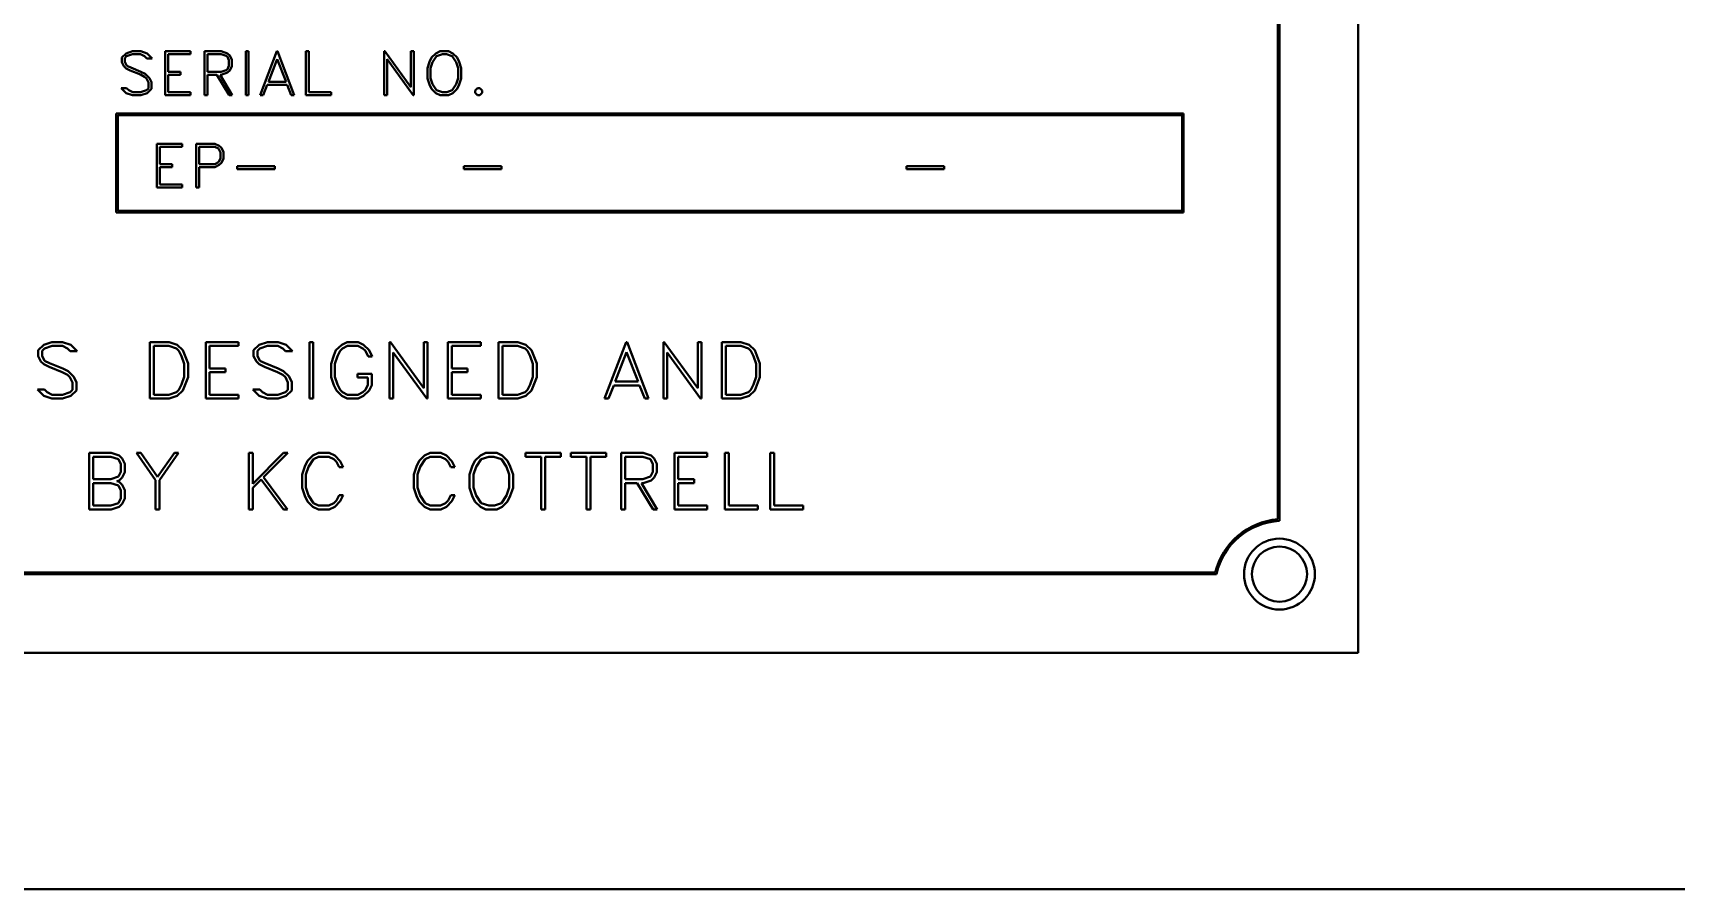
# Model space of a CAD drawing. Header units: millimetres. Extents: x 0 to 5887, y 0 to 4158.
# Drawn here: x 4992.9 to 5097.2, y 1590.9 to 1645.3 of the extents above; entities that cross this region are included whole.
import ezdxf

# ---------------------------------------------------------------- set-up
doc = ezdxf.new("R2010")
doc.units = ezdxf.units.MM
doc.header["$LTSCALE"] = 7
doc.layers.add('가시적인 것(ISO)', color=3, linetype='Continuous', lineweight=40)

msp = doc.modelspace()

# ---------------------------------------------------------------- linework, layer by layer
at = {"layer": '가시적인 것(ISO)'}
for p, q in [((5077.0357, 1725.9081), (5077.0357, 1605.9081)), ((5072.0357, 1614.2948), (5072.0357, 1717.5215)), ((5071.9357, 1717.4285), (5071.9357, 1614.3878)), ((4998.5299, 1643.6963), (4998.8048, 1643.9686)), ((4998.5299, 1643.4161), (4998.5299, 1643.6963)), ((4998.8334, 1643.7871), (4998.7166, 1643.6703)), ((4998.7166, 1643.6703), (4998.7166, 1643.4291)), ((4998.8048, 1643.9686), (4999.2043, 1644.1035)), ((4999.2121, 1643.9142), (4998.8334, 1643.7871)), ((4999.2043, 1644.1035), (4999.7334, 1644.1035)), ((4999.7205, 1643.9142), (4999.2121, 1643.9142)), ((4999.9695, 1643.7871), (4999.7205, 1643.9142)), ((4999.7334, 1644.1035), (5000.1329, 1643.9686)), ((5000.107, 1643.6522), (4999.9695, 1643.7871)), ((5000.4494, 1643.6522), (5000.107, 1643.6522)), ((5000.1329, 1643.9686), (5000.4494, 1643.6522)), ((5001.2794, 1644.1035), (5002.898, 1644.1035)), ((5001.2794, 1641.3151), (5001.2794, 1644.1035)), ((5001.4688, 1643.9142), (5001.4688, 1642.804)), ((5002.898, 1643.9142), (5001.4688, 1643.9142)), ((5002.898, 1644.1035), (5002.898, 1643.9142)), ((5003.7721, 1644.1035), (5004.846, 1644.1035)), ((5003.7721, 1641.3151), (5003.7721, 1644.1035)), ((5003.9615, 1643.9142), (5004.8356, 1643.9142)), ((5003.9615, 1642.804), (5003.9615, 1643.9142)), ((5004.8356, 1643.9142), (5005.2092, 1643.7871)), ((5004.846, 1644.1035), (5005.2455, 1643.9686)), ((5005.2092, 1643.7871), (5005.3311, 1643.5458)), ((5005.2455, 1643.9686), (5005.3881, 1643.8337)), ((5005.3311, 1643.5458), (5005.3311, 1643.1723)), ((5005.3881, 1643.8337), (5005.5204, 1643.5614)), ((5005.5204, 1643.5614), (5005.5204, 1643.1567)), ((5006.392, 1644.1035), (5006.5813, 1644.1035)), ((5006.392, 1641.3151), (5006.392, 1644.1035)), ((5006.5813, 1644.1035), (5006.5813, 1641.3151)), ((5007.3102, 1641.3151), (5008.3763, 1644.1035)), ((5007.8316, 1642.1529), (5008.3945, 1643.6003)), ((5008.3763, 1644.1035), (5008.4152, 1644.1035)), ((5008.3945, 1643.6003), (5008.9573, 1642.1529)), ((5008.4152, 1644.1035), (5009.4787, 1641.3151)), ((5010.205, 1644.1035), (5010.3944, 1644.1035)), ((5010.205, 1641.3151), (5010.205, 1644.1035)), ((5010.3944, 1644.1035), (5010.3944, 1641.5044)), ((5015.1879, 1644.1035), (5015.232, 1644.1035)), ((5015.1879, 1641.3151), (5015.1879, 1644.1035)), ((5015.232, 1644.1035), (5016.8791, 1641.8287)), ((5015.3772, 1643.5899), (5015.3772, 1641.3151)), ((5017.0244, 1641.3151), (5015.3772, 1643.5899)), ((5016.8791, 1644.1035), (5017.0685, 1644.1035)), ((5016.8791, 1641.8287), (5016.8791, 1644.1035)), ((5017.0685, 1644.1035), (5017.0685, 1641.3151)), ((5017.94, 1643.0374), (5018.0749, 1643.4343)), ((5018.0749, 1643.4343), (5018.202, 1643.704)), ((5018.202, 1643.704), (5018.4718, 1643.9686)), ((5018.2565, 1643.4083), (5018.5081, 1643.7871)), ((5018.4718, 1643.9686), (5018.7415, 1644.1035)), ((5018.5081, 1643.7871), (5018.8842, 1643.9142)), ((5018.7415, 1644.1035), (5019.2759, 1644.1035)), ((5018.8842, 1643.9142), (5019.1358, 1643.9142)), ((5019.1358, 1643.9142), (5019.5119, 1643.7871)), ((5019.2759, 1644.1035), (5019.5482, 1643.9686)), ((5019.5119, 1643.7871), (5019.7661, 1643.4083)), ((5019.5482, 1643.9686), (5019.8154, 1643.704)), ((5019.8154, 1643.704), (5019.9451, 1643.4343)), ((5019.9451, 1643.4343), (5020.08, 1643.0374)), ((4998.6647, 1643.1464), (4998.5299, 1643.4161)), ((4998.8022, 1643.0089), (4998.6647, 1643.1464)), ((4998.7166, 1643.4291), (4998.8411, 1643.1853)), ((4999.0668, 1642.8792), (4998.8022, 1643.0089)), ((4998.8411, 1643.1853), (4999.0901, 1643.0608)), ((4999.7127, 1642.6198), (4999.0668, 1642.8792)), ((4999.0901, 1643.0608), (4999.7412, 1642.7988)), ((4999.9695, 1642.4875), (4999.7127, 1642.6198)), ((4999.7412, 1642.7988), (5000.0058, 1642.6717)), ((5000.0914, 1642.3682), (4999.9695, 1642.4875)), ((5000.0058, 1642.6717), (5000.2756, 1642.4019)), ((5000.2756, 1642.4019), (5000.4079, 1642.1321)), ((5001.4688, 1642.804), (5002.2469, 1642.804)), ((5001.4688, 1642.6146), (5001.4688, 1641.5044)), ((5002.2469, 1642.6146), (5001.4688, 1642.6146)), ((5002.2469, 1642.804), (5002.2469, 1642.6146)), ((5004.8356, 1642.804), (5003.9615, 1642.804)), ((5003.9615, 1642.6146), (5003.9615, 1641.3151)), ((5004.5633, 1642.6146), (5003.9615, 1642.6146)), ((5005.344, 1641.3151), (5004.5633, 1642.6146)), ((5004.7656, 1642.6146), (5005.5438, 1641.3151)), ((5004.846, 1642.6146), (5004.7656, 1642.6146)), ((5005.2092, 1642.9311), (5004.8356, 1642.804)), ((5005.2455, 1642.7495), (5004.846, 1642.6146)), ((5005.3311, 1643.1723), (5005.2092, 1642.9311)), ((5005.3881, 1642.8844), (5005.2455, 1642.7495)), ((5005.5204, 1643.1567), (5005.3881, 1642.8844)), ((5017.94, 1642.3812), (5017.94, 1643.0374)), ((5018.1294, 1643.0296), (5018.2565, 1643.4083)), ((5018.1294, 1642.3889), (5018.1294, 1643.0296)), ((5018.2565, 1642.0102), (5018.1294, 1642.3889)), ((5019.7661, 1643.4083), (5019.8906, 1643.0296)), ((5019.8906, 1642.3889), (5019.7661, 1642.0102)), ((5019.8906, 1643.0296), (5019.8906, 1642.3889)), ((5020.08, 1643.0374), (5020.08, 1642.3812)), ((4998.4884, 1641.7664), (4998.8308, 1641.7664)), ((4998.8048, 1641.4499), (4998.4884, 1641.7664)), ((4999.2043, 1641.3151), (4998.8048, 1641.4499)), ((4998.8308, 1641.7664), (4998.9682, 1641.6315)), ((4998.9682, 1641.6315), (4999.2173, 1641.5044)), ((4999.2173, 1641.5044), (4999.7231, 1641.5044)), ((4999.7231, 1641.5044), (5000.1018, 1641.6315)), ((5000.1329, 1641.4499), (4999.7334, 1641.3151)), ((5000.2185, 1642.1166), (5000.0914, 1642.3682)), ((5000.1018, 1641.6315), (5000.2185, 1641.7482)), ((5000.4079, 1641.7223), (5000.1329, 1641.4499)), ((5000.2185, 1641.7482), (5000.2185, 1642.1166)), ((5000.4079, 1642.1321), (5000.4079, 1641.7223)), ((5001.4688, 1641.5044), (5002.898, 1641.5044)), ((5002.898, 1641.5044), (5002.898, 1641.3151)), ((5007.7616, 1641.9635), (5007.5048, 1641.3151)), ((5009.03, 1641.9635), (5007.7616, 1641.9635)), ((5008.9573, 1642.1529), (5007.8316, 1642.1529)), ((5009.2868, 1641.3151), (5009.03, 1641.9635)), ((5010.3944, 1641.5044), (5011.8236, 1641.5044)), ((5011.8236, 1641.5044), (5011.8236, 1641.3151)), ((5018.0749, 1641.9843), (5017.94, 1642.3812)), ((5018.202, 1641.7145), (5018.0749, 1641.9843)), ((5018.4718, 1641.4499), (5018.202, 1641.7145)), ((5018.5081, 1641.6315), (5018.2565, 1642.0102)), ((5018.7415, 1641.3151), (5018.4718, 1641.4499)), ((5018.8842, 1641.5044), (5018.5081, 1641.6315)), ((5019.1669, 1641.5044), (5018.8842, 1641.5044)), ((5019.5119, 1641.6315), (5019.1669, 1641.5044)), ((5019.5482, 1641.4499), (5019.2759, 1641.3151)), ((5019.7661, 1642.0102), (5019.5119, 1641.6315)), ((5019.8154, 1641.7145), (5019.5482, 1641.4499)), ((5019.9451, 1641.9843), (5019.8154, 1641.7145)), ((5020.08, 1642.3812), (5019.9451, 1641.9843)), ((5020.9541, 1641.616), (5021.102, 1641.7638)), ((5020.9541, 1641.4629), (5020.9541, 1641.616)), ((5021.102, 1641.3151), (5020.9541, 1641.4629)), ((5021.102, 1641.7638), (5021.255, 1641.7638)), ((5021.255, 1641.7638), (5021.4029, 1641.616)), ((5021.4029, 1641.4629), (5021.255, 1641.3151)), ((5021.4029, 1641.616), (5021.4029, 1641.4629)), ((4999.7334, 1641.3151), (4999.2043, 1641.3151)), ((5002.898, 1641.3151), (5001.2794, 1641.3151)), ((5003.9615, 1641.3151), (5003.7721, 1641.3151)), ((5005.5438, 1641.3151), (5005.344, 1641.3151)), ((5006.5813, 1641.3151), (5006.392, 1641.3151)), ((5007.5048, 1641.3151), (5007.3102, 1641.3151)), ((5009.4787, 1641.3151), (5009.2868, 1641.3151)), ((5011.8236, 1641.3151), (5010.205, 1641.3151)), ((5015.3772, 1641.3151), (5015.1879, 1641.3151)), ((5017.0685, 1641.3151), (5017.0244, 1641.3151)), ((5019.2759, 1641.3151), (5018.7415, 1641.3151)), ((5021.255, 1641.3151), (5021.102, 1641.3151)), ((4998.1648, 1640.1491), (4998.1648, 1633.8622)), ((5065.9495, 1640.1491), (4998.1648, 1640.1491)), ((4998.2648, 1640.0491), (5065.8495, 1640.0491)), ((4998.2648, 1633.9622), (4998.2648, 1640.0491)), ((5065.8495, 1640.0491), (5065.8495, 1633.9622)), ((5065.9495, 1633.8622), (5065.9495, 1640.1491)), ((5000.7525, 1638.2324), (5002.3678, 1638.2324)), ((5000.7525, 1635.4498), (5000.7525, 1638.2324)), ((5002.3678, 1638.2324), (5002.3678, 1638.0435)), ((5003.2401, 1638.2324), (5004.4437, 1638.2324)), ((5003.2401, 1635.4498), (5003.2401, 1638.2324)), ((5004.4437, 1638.2324), (5004.7155, 1638.0978)), ((5000.9415, 1638.0435), (5000.9415, 1636.9356)), ((5002.3678, 1638.0435), (5000.9415, 1638.0435)), ((5003.429, 1638.0435), (5004.4282, 1638.0435)), ((5003.429, 1636.9356), (5003.429, 1638.0435)), ((5004.4282, 1638.0435), (5004.6741, 1637.9218)), ((5004.6741, 1637.9218), (5004.7957, 1637.6759)), ((5004.7957, 1637.3032), (5004.6741, 1637.0573)), ((5004.7155, 1638.0978), (5004.8527, 1637.9632)), ((5004.7957, 1637.6759), (5004.7957, 1637.3032)), ((5004.8527, 1637.9632), (5004.9847, 1637.6914)), ((5004.9847, 1637.2876), (5004.8527, 1637.0158)), ((5004.9847, 1637.6914), (5004.9847, 1637.2876)), ((5000.9415, 1636.9356), (5001.718, 1636.9356)), ((5000.9415, 1636.7466), (5000.9415, 1635.6388)), ((5001.718, 1636.7466), (5000.9415, 1636.7466)), ((5001.718, 1636.9356), (5001.718, 1636.7466)), ((5004.4282, 1636.9356), (5003.429, 1636.9356)), ((5003.429, 1636.7466), (5003.429, 1635.4498)), ((5004.4437, 1636.7466), (5003.429, 1636.7466)), ((5004.6741, 1637.0573), (5004.4282, 1636.9356)), ((5004.7155, 1636.8812), (5004.4437, 1636.7466)), ((5004.8527, 1637.0158), (5004.7155, 1636.8812)), ((5005.857, 1636.8062), (5008.2488, 1636.8062)), ((5005.857, 1636.6172), (5005.857, 1636.8062)), ((5008.2488, 1636.6172), (5005.857, 1636.6172)), ((5008.2488, 1636.8062), (5008.2488, 1636.6172)), ((5020.236, 1636.8062), (5022.6278, 1636.8062)), ((5020.236, 1636.6172), (5020.236, 1636.8062)), ((5022.6278, 1636.6172), (5020.236, 1636.6172)), ((5022.6278, 1636.8062), (5022.6278, 1636.6172)), ((5048.347, 1636.8062), (5050.7387, 1636.8062)), ((5048.347, 1636.6172), (5048.347, 1636.8062)), ((5050.7387, 1636.6172), (5048.347, 1636.6172)), ((5050.7387, 1636.8062), (5050.7387, 1636.6172)), ((5002.3678, 1635.4498), (5000.7525, 1635.4498)), ((5000.9415, 1635.6388), (5002.3678, 1635.6388)), ((5002.3678, 1635.6388), (5002.3678, 1635.4498)), ((5003.429, 1635.4498), (5003.2401, 1635.4498)), ((4998.1648, 1633.8622), (5065.9495, 1633.8622)), ((5065.8495, 1633.9622), (4998.2648, 1633.9622)), ((4993.2206, 1625.1159), (4993.5748, 1625.4668)), ((4993.2206, 1624.755), (4993.2206, 1625.1159)), ((4993.3943, 1624.4074), (4993.2206, 1624.755)), ((4993.6115, 1625.2328), (4993.4612, 1625.0825)), ((4993.4612, 1625.0825), (4993.4612, 1624.7717)), ((4993.4612, 1624.7717), (4993.6216, 1624.4575)), ((4993.5748, 1625.4668), (4994.0894, 1625.6405)), ((4994.0995, 1625.3966), (4993.6115, 1625.2328)), ((4994.0894, 1625.6405), (4994.7712, 1625.6405)), ((4994.7545, 1625.3966), (4994.0995, 1625.3966)), ((4995.0753, 1625.2328), (4994.7545, 1625.3966)), ((4994.7712, 1625.6405), (4995.2858, 1625.4668)), ((4995.2524, 1625.0591), (4995.0753, 1625.2328)), ((4995.6935, 1625.0591), (4995.2524, 1625.0591)), ((4995.2858, 1625.4668), (4995.6935, 1625.0591)), ((5000.3086, 1625.6405), (5001.525, 1625.6405)), ((5000.3086, 1622.0481), (5000.3086, 1625.6405)), ((5000.5526, 1625.3966), (5001.515, 1625.3966)), ((5000.5526, 1622.292), (5000.5526, 1625.3966)), ((5001.515, 1625.3966), (5002.0029, 1625.2328)), ((5001.525, 1625.6405), (5002.043, 1625.4668)), ((5002.0029, 1625.2328), (5002.1566, 1625.0758)), ((5002.043, 1625.4668), (5002.3939, 1625.1192)), ((5002.1566, 1625.0758), (5002.3237, 1624.7516)), ((5002.3237, 1624.7516), (5002.4875, 1624.257)), ((5002.3939, 1625.1192), (5002.7314, 1624.2704)), ((5003.8543, 1625.6405), (5005.9396, 1625.6405)), ((5003.8543, 1622.0481), (5003.8543, 1625.6405)), ((5004.0982, 1625.3966), (5004.0982, 1623.9663)), ((5005.9396, 1625.3966), (5004.0982, 1625.3966)), ((5005.9396, 1625.6405), (5005.9396, 1625.3966)), ((5006.8987, 1625.1159), (5007.2529, 1625.4668)), ((5006.8987, 1624.755), (5006.8987, 1625.1159)), ((5007.0725, 1624.4074), (5006.8987, 1624.755)), ((5007.2897, 1625.2328), (5007.1393, 1625.0825)), ((5007.1393, 1625.0825), (5007.1393, 1624.7717)), ((5007.1393, 1624.7717), (5007.2997, 1624.4575)), ((5007.2529, 1625.4668), (5007.7676, 1625.6405)), ((5007.7776, 1625.3966), (5007.2897, 1625.2328)), ((5007.7676, 1625.6405), (5008.4493, 1625.6405)), ((5008.4326, 1625.3966), (5007.7776, 1625.3966)), ((5008.7534, 1625.2328), (5008.4326, 1625.3966)), ((5008.4493, 1625.6405), (5008.964, 1625.4668)), ((5008.9305, 1625.0591), (5008.7534, 1625.2328)), ((5009.3717, 1625.0591), (5008.9305, 1625.0591)), ((5008.964, 1625.4668), (5009.3717, 1625.0591)), ((5010.4411, 1625.6405), (5010.685, 1625.6405)), ((5010.4411, 1622.0481), (5010.4411, 1625.6405)), ((5010.685, 1625.6405), (5010.685, 1622.0481)), ((5011.8112, 1624.267), (5011.985, 1624.7783)), ((5011.985, 1624.7783), (5012.122, 1625.1259)), ((5012.2189, 1624.7516), (5012.0552, 1624.257)), ((5012.122, 1625.1259), (5012.4963, 1625.4668)), ((5012.386, 1625.0758), (5012.2189, 1624.7516)), ((5012.5431, 1625.2328), (5012.386, 1625.0758)), ((5012.4963, 1625.4668), (5012.8438, 1625.6405)), ((5012.8639, 1625.3966), (5012.5431, 1625.2328)), ((5012.8438, 1625.6405), (5013.5323, 1625.6405)), ((5013.5156, 1625.3966), (5012.8639, 1625.3966)), ((5013.833, 1625.2328), (5013.5156, 1625.3966)), ((5013.5323, 1625.6405), (5013.8832, 1625.4668)), ((5013.9934, 1625.0758), (5013.833, 1625.2328)), ((5013.8832, 1625.4668), (5014.2274, 1625.1226)), ((5014.1706, 1624.7249), (5013.9934, 1625.0758)), ((5014.4245, 1624.7249), (5014.1706, 1624.7249)), ((5014.2274, 1625.1226), (5014.4245, 1624.7249)), ((5015.524, 1625.6405), (5015.5808, 1625.6405)), ((5015.524, 1622.0481), (5015.524, 1625.6405)), ((5015.5808, 1625.6405), (5017.7029, 1622.7097)), ((5015.768, 1624.9789), (5015.768, 1622.0481)), ((5017.89, 1622.0481), (5015.768, 1624.9789)), ((5017.7029, 1625.6405), (5017.9468, 1625.6405)), ((5017.7029, 1622.7097), (5017.7029, 1625.6405)), ((5017.9468, 1625.6405), (5017.9468, 1622.0481)), ((5019.2368, 1625.6405), (5021.3221, 1625.6405)), ((5019.2368, 1622.0481), (5019.2368, 1625.6405)), ((5019.4807, 1625.3966), (5019.4807, 1623.9663)), ((5021.3221, 1625.3966), (5019.4807, 1625.3966)), ((5021.3221, 1625.6405), (5021.3221, 1625.3966)), ((5022.4483, 1625.6405), (5023.6647, 1625.6405)), ((5022.4483, 1622.0481), (5022.4483, 1625.6405)), ((5022.6923, 1625.3966), (5023.6547, 1625.3966)), ((5022.6923, 1622.292), (5022.6923, 1625.3966)), ((5023.6547, 1625.3966), (5024.1426, 1625.2328)), ((5023.6647, 1625.6405), (5024.1827, 1625.4668)), ((5024.1426, 1625.2328), (5024.2963, 1625.0758)), ((5024.1827, 1625.4668), (5024.5336, 1625.1192)), ((5024.2963, 1625.0758), (5024.4634, 1624.7516)), ((5024.4634, 1624.7516), (5024.6272, 1624.257)), ((5024.5336, 1625.1192), (5024.8711, 1624.2704)), ((5029.1854, 1622.0481), (5030.5589, 1625.6405)), ((5029.8572, 1623.1275), (5030.5823, 1624.9922)), ((5030.5589, 1625.6405), (5030.6091, 1625.6405)), ((5030.5823, 1624.9922), (5031.3075, 1623.1275)), ((5030.6091, 1625.6405), (5031.9792, 1622.0481)), ((5032.9149, 1625.6405), (5032.9718, 1625.6405)), ((5032.9149, 1622.0481), (5032.9149, 1625.6405)), ((5032.9718, 1625.6405), (5035.0938, 1622.7097)), ((5033.1589, 1624.9789), (5033.1589, 1622.0481)), ((5035.281, 1622.0481), (5033.1589, 1624.9789)), ((5035.0938, 1625.6405), (5035.3378, 1625.6405)), ((5035.0938, 1622.7097), (5035.0938, 1625.6405)), ((5035.3378, 1625.6405), (5035.3378, 1622.0481)), ((5036.6277, 1625.6405), (5037.8442, 1625.6405)), ((5036.6277, 1622.0481), (5036.6277, 1625.6405)), ((5036.8717, 1625.3966), (5037.8341, 1625.3966)), ((5036.8717, 1622.292), (5036.8717, 1625.3966)), ((5037.8341, 1625.3966), (5038.322, 1625.2328)), ((5037.8442, 1625.6405), (5038.3621, 1625.4668)), ((5038.322, 1625.2328), (5038.4758, 1625.0758)), ((5038.3621, 1625.4668), (5038.713, 1625.1192)), ((5038.4758, 1625.0758), (5038.6429, 1624.7516)), ((5038.6429, 1624.7516), (5038.8066, 1624.257)), ((5038.713, 1625.1192), (5039.0506, 1624.2704)), ((4993.5714, 1624.2303), (4993.3943, 1624.4074)), ((4993.9123, 1624.0632), (4993.5714, 1624.2303)), ((4993.6216, 1624.4575), (4993.9424, 1624.2971)), ((4994.7444, 1623.729), (4993.9123, 1624.0632)), ((4993.9424, 1624.2971), (4994.7812, 1623.9596)), ((4995.0753, 1623.5586), (4994.7444, 1623.729)), ((4994.7812, 1623.9596), (4995.1221, 1623.7958)), ((4995.1221, 1623.7958), (4995.4696, 1623.4483)), ((5002.4875, 1624.257), (5002.4875, 1623.4316)), ((5002.7314, 1624.2704), (5002.7314, 1623.4182)), ((5004.0982, 1623.9663), (5005.1008, 1623.9663)), ((5004.0982, 1623.7223), (5004.0982, 1622.292)), ((5005.1008, 1623.7223), (5004.0982, 1623.7223)), ((5005.1008, 1623.9663), (5005.1008, 1623.7223)), ((5007.2496, 1624.2303), (5007.0725, 1624.4074)), ((5007.5905, 1624.0632), (5007.2496, 1624.2303)), ((5007.2997, 1624.4575), (5007.6205, 1624.2971)), ((5008.4226, 1623.729), (5007.5905, 1624.0632)), ((5007.6205, 1624.2971), (5008.4593, 1623.9596)), ((5008.7534, 1623.5586), (5008.4226, 1623.729)), ((5008.4593, 1623.9596), (5008.8002, 1623.7958)), ((5008.8002, 1623.7958), (5009.1478, 1623.4483)), ((5011.8112, 1623.4216), (5011.8112, 1624.267)), ((5012.0552, 1624.257), (5012.0552, 1623.4316)), ((5013.4855, 1623.6321), (5014.4011, 1623.6321)), ((5013.4855, 1623.3881), (5013.4855, 1623.6321)), ((5014.4011, 1623.6321), (5014.4011, 1622.9136)), ((5019.4807, 1623.9663), (5020.4833, 1623.9663)), ((5019.4807, 1623.7223), (5019.4807, 1622.292)), ((5020.4833, 1623.7223), (5019.4807, 1623.7223)), ((5020.4833, 1623.9663), (5020.4833, 1623.7223)), ((5024.6272, 1624.257), (5024.6272, 1623.4316)), ((5024.8711, 1624.2704), (5024.8711, 1623.4182)), ((5038.8066, 1624.257), (5038.8066, 1623.4316)), ((5039.0506, 1624.2704), (5039.0506, 1623.4182)), ((4993.1671, 1622.6295), (4993.6082, 1622.6295)), ((4993.5748, 1622.2218), (4993.1671, 1622.6295)), ((4993.6082, 1622.6295), (4993.7853, 1622.4558)), ((4995.2323, 1623.4048), (4995.0753, 1623.5586)), ((4995.3961, 1623.0807), (4995.2323, 1623.4048)), ((4995.2457, 1622.4558), (4995.3961, 1622.6061)), ((4995.64, 1622.5727), (4995.2858, 1622.2218)), ((4995.3961, 1622.6061), (4995.3961, 1623.0807)), ((4995.4696, 1623.4483), (4995.64, 1623.1007)), ((4995.64, 1623.1007), (4995.64, 1622.5727)), ((5002.1566, 1622.6128), (5002.0029, 1622.4558)), ((5002.3939, 1622.5694), (5002.043, 1622.2218)), ((5002.3237, 1622.937), (5002.1566, 1622.6128)), ((5002.4875, 1623.4316), (5002.3237, 1622.937)), ((5002.7314, 1623.4182), (5002.3939, 1622.5694)), ((5006.8452, 1622.6295), (5007.2864, 1622.6295)), ((5007.2529, 1622.2218), (5006.8452, 1622.6295)), ((5007.2864, 1622.6295), (5007.4635, 1622.4558)), ((5008.9105, 1623.4048), (5008.7534, 1623.5586)), ((5009.0742, 1623.0807), (5008.9105, 1623.4048)), ((5008.9239, 1622.4558), (5009.0742, 1622.6061)), ((5009.3182, 1622.5727), (5008.964, 1622.2218)), ((5009.0742, 1622.6061), (5009.0742, 1623.0807)), ((5009.1478, 1623.4483), (5009.3182, 1623.1007)), ((5009.3182, 1623.1007), (5009.3182, 1622.5727)), ((5011.985, 1622.9103), (5011.8112, 1623.4216)), ((5012.1487, 1622.5627), (5011.985, 1622.9103)), ((5012.0552, 1623.4316), (5012.2189, 1622.937)), ((5012.4963, 1622.2218), (5012.1487, 1622.5627)), ((5012.2189, 1622.937), (5012.386, 1622.6128)), ((5012.386, 1622.6128), (5012.5431, 1622.4558)), ((5014.1572, 1623.3881), (5013.4855, 1623.3881)), ((5013.8364, 1622.4558), (5013.9934, 1622.6162)), ((5014.2274, 1622.566), (5013.8832, 1622.2218)), ((5013.9934, 1622.6162), (5014.1572, 1622.9337)), ((5014.1572, 1622.9337), (5014.1572, 1623.3881)), ((5014.4011, 1622.9136), (5014.2274, 1622.566)), ((5024.2963, 1622.6128), (5024.1426, 1622.4558)), ((5024.5336, 1622.5694), (5024.1827, 1622.2218)), ((5024.4634, 1622.937), (5024.2963, 1622.6128)), ((5024.6272, 1623.4316), (5024.4634, 1622.937)), ((5024.8711, 1623.4182), (5024.5336, 1622.5694)), ((5029.7669, 1622.8835), (5029.4361, 1622.0481)), ((5031.4011, 1622.8835), (5029.7669, 1622.8835)), ((5031.3075, 1623.1275), (5029.8572, 1623.1275)), ((5031.7319, 1622.0481), (5031.4011, 1622.8835)), ((5038.4758, 1622.6128), (5038.322, 1622.4558)), ((5038.713, 1622.5694), (5038.3621, 1622.2218)), ((5038.6429, 1622.937), (5038.4758, 1622.6128)), ((5038.8066, 1623.4316), (5038.6429, 1622.937)), ((5039.0506, 1623.4182), (5038.713, 1622.5694)), ((4994.0894, 1622.0481), (4993.5748, 1622.2218)), ((4993.7853, 1622.4558), (4994.1061, 1622.292)), ((4994.7712, 1622.0481), (4994.0894, 1622.0481)), ((4994.1061, 1622.292), (4994.7578, 1622.292)), ((4994.7578, 1622.292), (4995.2457, 1622.4558)), ((4995.2858, 1622.2218), (4994.7712, 1622.0481)), ((5001.525, 1622.0481), (5000.3086, 1622.0481)), ((5001.515, 1622.292), (5000.5526, 1622.292)), ((5002.0029, 1622.4558), (5001.515, 1622.292)), ((5002.043, 1622.2218), (5001.525, 1622.0481)), ((5005.9396, 1622.0481), (5003.8543, 1622.0481)), ((5004.0982, 1622.292), (5005.9396, 1622.292)), ((5005.9396, 1622.292), (5005.9396, 1622.0481)), ((5007.7676, 1622.0481), (5007.2529, 1622.2218)), ((5007.4635, 1622.4558), (5007.7843, 1622.292)), ((5008.4493, 1622.0481), (5007.7676, 1622.0481)), ((5007.7843, 1622.292), (5008.436, 1622.292)), ((5008.436, 1622.292), (5008.9239, 1622.4558)), ((5008.964, 1622.2218), (5008.4493, 1622.0481)), ((5010.685, 1622.0481), (5010.4411, 1622.0481)), ((5012.8438, 1622.0481), (5012.4963, 1622.2218)), ((5012.5431, 1622.4558), (5012.8672, 1622.292)), ((5013.5356, 1622.0481), (5012.8438, 1622.0481)), ((5012.8672, 1622.292), (5013.5156, 1622.292)), ((5013.5156, 1622.292), (5013.8364, 1622.4558)), ((5013.8832, 1622.2218), (5013.5356, 1622.0481)), ((5015.768, 1622.0481), (5015.524, 1622.0481)), ((5017.9468, 1622.0481), (5017.89, 1622.0481)), ((5021.3221, 1622.0481), (5019.2368, 1622.0481)), ((5019.4807, 1622.292), (5021.3221, 1622.292)), ((5021.3221, 1622.292), (5021.3221, 1622.0481)), ((5023.6647, 1622.0481), (5022.4483, 1622.0481)), ((5023.6547, 1622.292), (5022.6923, 1622.292)), ((5024.1426, 1622.4558), (5023.6547, 1622.292)), ((5024.1827, 1622.2218), (5023.6647, 1622.0481)), ((5029.4361, 1622.0481), (5029.1854, 1622.0481)), ((5031.9792, 1622.0481), (5031.7319, 1622.0481)), ((5033.1589, 1622.0481), (5032.9149, 1622.0481)), ((5035.3378, 1622.0481), (5035.281, 1622.0481)), ((5037.8442, 1622.0481), (5036.6277, 1622.0481)), ((5037.8341, 1622.292), (5036.8717, 1622.292)), ((5038.322, 1622.4558), (5037.8341, 1622.292)), ((5038.3621, 1622.2218), (5037.8442, 1622.0481)), ((4996.4622, 1618.6055), (4997.8457, 1618.6055)), ((4996.4622, 1615.0131), (4996.4622, 1618.6055)), ((4997.8457, 1618.6055), (4998.3604, 1618.4318)), ((4998.3604, 1618.4318), (4998.5442, 1618.258)), ((4999.4698, 1618.6055), (4999.7305, 1618.6055)), ((5000.6763, 1616.8778), (4999.4698, 1618.6055)), ((4999.7305, 1618.6055), (5000.7999, 1617.0817)), ((5000.7999, 1617.0817), (5001.8659, 1618.6055)), ((5002.1266, 1618.6055), (5000.9202, 1616.8778)), ((5001.8659, 1618.6055), (5002.1266, 1618.6055)), ((5006.5947, 1618.6055), (5006.8386, 1618.6055)), ((5006.5947, 1615.0131), (5006.5947, 1618.6055)), ((5006.8386, 1616.6472), (5008.7969, 1618.6055)), ((5006.8386, 1618.6055), (5006.8386, 1616.6472)), ((5009.0676, 1618.6055), (5007.5237, 1617.0549)), ((5008.7969, 1618.6055), (5009.0676, 1618.6055)), ((5010.3141, 1618.0909), (5010.6583, 1618.4318)), ((5010.6583, 1618.4318), (5011.0059, 1618.6055)), ((5011.0059, 1618.6055), (5011.6943, 1618.6055)), ((5011.6943, 1618.6055), (5012.0452, 1618.4318)), ((5012.0452, 1618.4318), (5012.3894, 1618.0876)), ((5017.4055, 1618.0909), (5017.7497, 1618.4318)), ((5017.7497, 1618.4318), (5018.0973, 1618.6055)), ((5018.0973, 1618.6055), (5018.7857, 1618.6055)), ((5018.7857, 1618.6055), (5019.1366, 1618.4318)), ((5019.1366, 1618.4318), (5019.4808, 1618.0876)), ((5020.9479, 1618.0909), (5021.2954, 1618.4318)), ((5021.2954, 1618.4318), (5021.643, 1618.6055)), ((5021.643, 1618.6055), (5022.3314, 1618.6055)), ((5022.3314, 1618.6055), (5022.6823, 1618.4318)), ((5022.6823, 1618.4318), (5023.0265, 1618.0909)), ((5024.1594, 1618.6055), (5026.4084, 1618.6055)), ((5024.1594, 1618.3616), (5024.1594, 1618.6055)), ((5026.4084, 1618.6055), (5026.4084, 1618.3616)), ((5027.0334, 1618.6055), (5029.2824, 1618.6055)), ((5027.0334, 1618.3616), (5027.0334, 1618.6055)), ((5029.2824, 1618.6055), (5029.2824, 1618.3616)), ((5030.2382, 1618.6055), (5031.6217, 1618.6055)), ((5030.2382, 1615.0131), (5030.2382, 1618.6055)), ((5031.6217, 1618.6055), (5032.1363, 1618.4318)), ((5032.1363, 1618.4318), (5032.3201, 1618.258)), ((5033.6134, 1618.6055), (5035.6987, 1618.6055)), ((5033.6134, 1615.0131), (5033.6134, 1618.6055)), ((5035.6987, 1618.6055), (5035.6987, 1618.3616)), ((5036.825, 1618.6055), (5037.0689, 1618.6055)), ((5036.825, 1615.0131), (5036.825, 1618.6055)), ((5037.0689, 1618.6055), (5037.0689, 1615.257)), ((5039.6989, 1618.6055), (5039.9429, 1618.6055)), ((5039.6989, 1615.0131), (5039.6989, 1618.6055)), ((5039.9429, 1618.6055), (5039.9429, 1615.257)), ((4996.7061, 1618.3616), (4997.8323, 1618.3616)), ((4996.7061, 1616.9313), (4996.7061, 1618.3616)), ((4997.8323, 1618.3616), (4998.3136, 1618.1978)), ((4998.3136, 1618.1978), (4998.4706, 1617.887)), ((4998.4706, 1617.4058), (4998.3136, 1617.095)), ((4998.4706, 1617.887), (4998.4706, 1617.4058)), ((4998.5442, 1618.258), (4998.7146, 1617.9071)), ((4998.7146, 1617.3858), (4998.5442, 1617.0349)), ((4998.7146, 1617.9071), (4998.7146, 1617.3858)), ((5009.9733, 1617.232), (5010.147, 1617.7433)), ((5010.147, 1617.7433), (5010.3141, 1618.0909)), ((5010.381, 1617.7099), (5010.2172, 1617.222)), ((5010.7051, 1618.2045), (5010.381, 1617.7099)), ((5011.0259, 1618.3616), (5010.7051, 1618.2045)), ((5011.6776, 1618.3616), (5011.0259, 1618.3616)), ((5011.9951, 1618.1978), (5011.6776, 1618.3616)), ((5012.1555, 1618.0408), (5011.9951, 1618.1978)), ((5012.3326, 1617.6899), (5012.1555, 1618.0408)), ((5012.5866, 1617.6899), (5012.3326, 1617.6899)), ((5012.3894, 1618.0876), (5012.5866, 1617.6899)), ((5017.0646, 1617.232), (5017.2384, 1617.7433)), ((5017.2384, 1617.7433), (5017.4055, 1618.0909)), ((5017.4723, 1617.7099), (5017.3086, 1617.222)), ((5017.7965, 1618.2045), (5017.4723, 1617.7099)), ((5018.1173, 1618.3616), (5017.7965, 1618.2045)), ((5018.769, 1618.3616), (5018.1173, 1618.3616)), ((5019.0865, 1618.1978), (5018.769, 1618.3616)), ((5019.2469, 1618.0408), (5019.0865, 1618.1978)), ((5019.424, 1617.6899), (5019.2469, 1618.0408)), ((5019.678, 1617.6899), (5019.424, 1617.6899)), ((5019.4808, 1618.0876), (5019.678, 1617.6899)), ((5020.6103, 1617.232), (5020.7841, 1617.7433)), ((5020.7841, 1617.7433), (5020.9479, 1618.0909)), ((5020.8543, 1617.222), (5021.018, 1617.7099)), ((5021.018, 1617.7099), (5021.3422, 1618.1978)), ((5021.3422, 1618.1978), (5021.8268, 1618.3616)), ((5021.8268, 1618.3616), (5022.1509, 1618.3616)), ((5022.1509, 1618.3616), (5022.6355, 1618.1978)), ((5022.6355, 1618.1978), (5022.963, 1617.7099)), ((5022.963, 1617.7099), (5023.1234, 1617.222)), ((5023.0265, 1618.0909), (5023.1936, 1617.7433)), ((5023.1936, 1617.7433), (5023.3674, 1617.232)), ((5025.1619, 1618.3616), (5024.1594, 1618.3616)), ((5025.1619, 1615.0131), (5025.1619, 1618.3616)), ((5026.4084, 1618.3616), (5025.4059, 1618.3616)), ((5025.4059, 1618.3616), (5025.4059, 1615.0131)), ((5028.0359, 1618.3616), (5027.0334, 1618.3616)), ((5028.0359, 1615.0131), (5028.0359, 1618.3616)), ((5029.2824, 1618.3616), (5028.2799, 1618.3616)), ((5028.2799, 1618.3616), (5028.2799, 1615.0131)), ((5030.4821, 1618.3616), (5031.6083, 1618.3616)), ((5030.4821, 1616.9313), (5030.4821, 1618.3616)), ((5031.6083, 1618.3616), (5032.0896, 1618.1978)), ((5032.0896, 1618.1978), (5032.2466, 1617.887)), ((5032.2466, 1617.4058), (5032.0896, 1617.095)), ((5032.2466, 1617.887), (5032.2466, 1617.4058)), ((5032.3201, 1618.258), (5032.4906, 1617.9071)), ((5032.4906, 1617.3858), (5032.3201, 1617.0349)), ((5032.4906, 1617.9071), (5032.4906, 1617.3858)), ((5033.8574, 1618.3616), (5033.8574, 1616.9313)), ((5035.6987, 1618.3616), (5033.8574, 1618.3616)), ((4997.8323, 1616.9313), (4996.7061, 1616.9313)), ((4996.7061, 1616.6873), (4997.8323, 1616.6873)), ((4996.7061, 1615.257), (4996.7061, 1616.6873)), ((4998.3136, 1617.095), (4997.8323, 1616.9313)), ((4997.8323, 1616.6873), (4998.3136, 1616.5236)), ((4998.3604, 1616.8611), (4998.2133, 1616.811)), ((4998.2133, 1616.811), (4998.3604, 1616.7608)), ((4998.3136, 1616.5236), (4998.4706, 1616.2128)), ((4998.5442, 1617.0349), (4998.3604, 1616.8611)), ((4998.3604, 1616.7608), (4998.5442, 1616.5837)), ((4998.5442, 1616.5837), (4998.7146, 1616.2328)), ((5000.6763, 1615.0131), (5000.6763, 1616.8778)), ((5000.9202, 1616.8778), (5000.9202, 1615.0131)), ((5007.37, 1616.9079), (5006.8386, 1616.3765)), ((5006.8386, 1616.3765), (5006.8386, 1615.0131)), ((5008.7902, 1615.0131), (5007.37, 1616.9079)), ((5007.5237, 1617.0549), (5009.0509, 1615.0131)), ((5009.9733, 1616.3866), (5009.9733, 1617.232)), ((5010.147, 1615.8753), (5009.9733, 1616.3866)), ((5010.2172, 1617.222), (5010.2172, 1616.3966)), ((5010.2172, 1616.3966), (5010.381, 1615.9087)), ((5017.0646, 1616.3866), (5017.0646, 1617.232)), ((5017.2384, 1615.8753), (5017.0646, 1616.3866)), ((5017.3086, 1617.222), (5017.3086, 1616.3966)), ((5017.3086, 1616.3966), (5017.4723, 1615.9087)), ((5020.6103, 1616.3866), (5020.6103, 1617.232)), ((5020.7841, 1615.8753), (5020.6103, 1616.3866)), ((5020.8543, 1616.3966), (5020.8543, 1617.222)), ((5021.018, 1615.9087), (5020.8543, 1616.3966)), ((5023.1234, 1616.3966), (5022.963, 1615.9087)), ((5023.1234, 1617.222), (5023.1234, 1616.3966)), ((5023.3674, 1616.3866), (5023.1936, 1615.8753)), ((5023.3674, 1617.232), (5023.3674, 1616.3866)), ((5031.6083, 1616.9313), (5030.4821, 1616.9313)), ((5030.4821, 1616.6873), (5030.4821, 1615.0131)), ((5031.2574, 1616.6873), (5030.4821, 1616.6873)), ((5032.2633, 1615.0131), (5031.2574, 1616.6873)), ((5031.5181, 1616.6873), (5032.5207, 1615.0131)), ((5031.6217, 1616.6873), (5031.5181, 1616.6873)), ((5032.0896, 1617.095), (5031.6083, 1616.9313)), ((5032.1363, 1616.8611), (5031.6217, 1616.6873)), ((5032.3201, 1617.0349), (5032.1363, 1616.8611)), ((5033.8574, 1616.9313), (5034.8599, 1616.9313)), ((5033.8574, 1616.6873), (5033.8574, 1615.257)), ((5034.8599, 1616.6873), (5033.8574, 1616.6873)), ((5034.8599, 1616.9313), (5034.8599, 1616.6873)), ((4997.8323, 1615.257), (4996.7061, 1615.257)), ((4998.3136, 1615.4208), (4997.8323, 1615.257)), ((4998.4706, 1615.7316), (4998.3136, 1615.4208)), ((4998.5442, 1615.364), (4998.3604, 1615.1868)), ((4998.4706, 1616.2128), (4998.4706, 1615.7316)), ((4998.7146, 1615.7115), (4998.5442, 1615.364)), ((4998.7146, 1616.2328), (4998.7146, 1615.7115)), ((5010.3141, 1615.5277), (5010.147, 1615.8753)), ((5010.6583, 1615.1868), (5010.3141, 1615.5277)), ((5010.381, 1615.9087), (5010.7051, 1615.4174)), ((5010.7051, 1615.4174), (5011.0259, 1615.257)), ((5011.0259, 1615.257), (5011.6776, 1615.257)), ((5011.6776, 1615.257), (5011.9951, 1615.4208)), ((5011.9951, 1615.4208), (5012.1555, 1615.5778)), ((5012.3894, 1615.531), (5012.0452, 1615.1868)), ((5012.1555, 1615.5778), (5012.3326, 1615.9287)), ((5012.3326, 1615.9287), (5012.5866, 1615.9287)), ((5012.5866, 1615.9287), (5012.3894, 1615.531)), ((5017.4055, 1615.5277), (5017.2384, 1615.8753)), ((5017.7497, 1615.1868), (5017.4055, 1615.5277)), ((5017.4723, 1615.9087), (5017.7965, 1615.4174)), ((5017.7965, 1615.4174), (5018.1173, 1615.257)), ((5018.1173, 1615.257), (5018.769, 1615.257)), ((5018.769, 1615.257), (5019.0865, 1615.4208)), ((5019.0865, 1615.4208), (5019.2469, 1615.5778)), ((5019.4808, 1615.531), (5019.1366, 1615.1868)), ((5019.2469, 1615.5778), (5019.424, 1615.9287)), ((5019.424, 1615.9287), (5019.678, 1615.9287)), ((5019.678, 1615.9287), (5019.4808, 1615.531)), ((5020.9479, 1615.5277), (5020.7841, 1615.8753)), ((5021.2954, 1615.1868), (5020.9479, 1615.5277)), ((5021.3422, 1615.4208), (5021.018, 1615.9087)), ((5021.8268, 1615.257), (5021.3422, 1615.4208)), ((5022.191, 1615.257), (5021.8268, 1615.257)), ((5022.6355, 1615.4208), (5022.191, 1615.257)), ((5022.963, 1615.9087), (5022.6355, 1615.4208)), ((5023.0265, 1615.5277), (5022.6823, 1615.1868)), ((5023.1936, 1615.8753), (5023.0265, 1615.5277)), ((5033.8574, 1615.257), (5035.6987, 1615.257)), ((5035.6987, 1615.257), (5035.6987, 1615.0131)), ((5037.0689, 1615.257), (5038.9103, 1615.257)), ((5038.9103, 1615.257), (5038.9103, 1615.0131)), ((5039.9429, 1615.257), (5041.7842, 1615.257)), ((5041.7842, 1615.257), (5041.7842, 1615.0131)), ((4997.8457, 1615.0131), (4996.4622, 1615.0131)), ((4998.3604, 1615.1868), (4997.8457, 1615.0131)), ((5000.9202, 1615.0131), (5000.6763, 1615.0131)), ((5006.8386, 1615.0131), (5006.5947, 1615.0131)), ((5009.0509, 1615.0131), (5008.7902, 1615.0131)), ((5011.0059, 1615.0131), (5010.6583, 1615.1868)), ((5011.6943, 1615.0131), (5011.0059, 1615.0131)), ((5012.0452, 1615.1868), (5011.6943, 1615.0131)), ((5018.0973, 1615.0131), (5017.7497, 1615.1868)), ((5018.7857, 1615.0131), (5018.0973, 1615.0131)), ((5019.1366, 1615.1868), (5018.7857, 1615.0131)), ((5021.643, 1615.0131), (5021.2954, 1615.1868)), ((5022.3314, 1615.0131), (5021.643, 1615.0131)), ((5022.6823, 1615.1868), (5022.3314, 1615.0131)), ((5025.4059, 1615.0131), (5025.1619, 1615.0131)), ((5028.2799, 1615.0131), (5028.0359, 1615.0131)), ((5030.4821, 1615.0131), (5030.2382, 1615.0131)), ((5032.5207, 1615.0131), (5032.2633, 1615.0131)), ((5035.6987, 1615.0131), (5033.6134, 1615.0131)), ((5038.9103, 1615.0131), (5036.825, 1615.0131)), ((5041.7842, 1615.0131), (5039.6989, 1615.0131)), ((4926.3155, 1610.9081), (5068.0275, 1610.9081)), ((5067.9488, 1611.0081), (4926.3941, 1611.0081)), ((5077.0357, 1605.9081), (4917.0357, 1605.9081)), ((5177.0357, 1590.9081), (4817.0357, 1590.9081))]:
    msp.add_line(p, q, dxfattribs=at)
for radius in [2.25, 1.75]:
    msp.add_circle((5072.0357, 1610.9081), radius, dxfattribs=at)
for radius, start, end in [(4.495, 94.740862, 165.835072), (4.395, 93.541809, 166.848364)]:
    msp.add_arc((5072.3072, 1609.9081), radius, start, end, dxfattribs=at)

doc.saveas('drawing.dxf')
